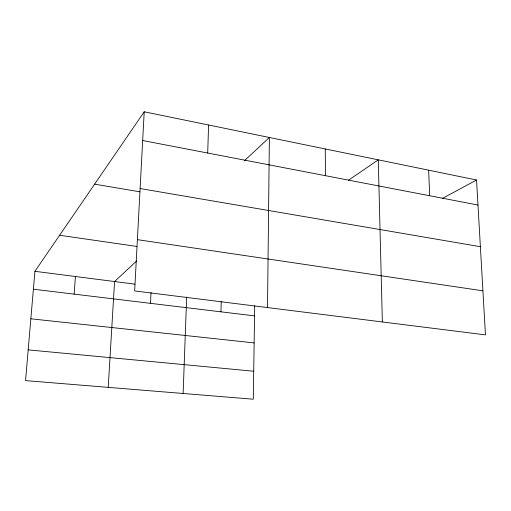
<?xml version="1.0" encoding="UTF-8"?>
<svg xmlns="http://www.w3.org/2000/svg" width="511" height="511" viewBox="0 0 511 511"><rect width="100%" height="100%" fill="white"/><g stroke="black" fill="none" stroke-linecap="round" stroke-linejoin="round"><path stroke-width="0.77" d="M267.515 307.571L269.386 137.485L244.354 160.773M254.702 305.757L253.29 399.212L25.55 380.612L34.914 271.315L144.211 111.788L476.546 180.013L485.45 334.871L134.649 290.931L144.211 111.788M220.95 311.838L221.212 301.56M207.702 153.038L208.584 125.003M183.13 393.483L186.675 296.936M150.496 303.336L151.013 292.464M108.223 387.364L114.566 281.535L136.629 261.006M74.14 294.132L75.424 276.515M348.381 180.294L378.268 159.834L382.362 321.956M442.322 198.46L476.546 180.013M28.182 349.869L253.712 371.235M30.845 318.794L254.139 342.913M33.381 289.213L254.548 315.887M34.914 271.315L134.898 284.142M59.621 235.252L136.954 246.468M137.382 239.653L482.914 290.823M94.624 184.158L139.963 191.842M140.11 188.54L480.378 246.698M142.678 140.525L477.983 205.039M428.627 170.176L429.7 195.751M325.258 148.957L325.462 175.695"/></g></svg>
